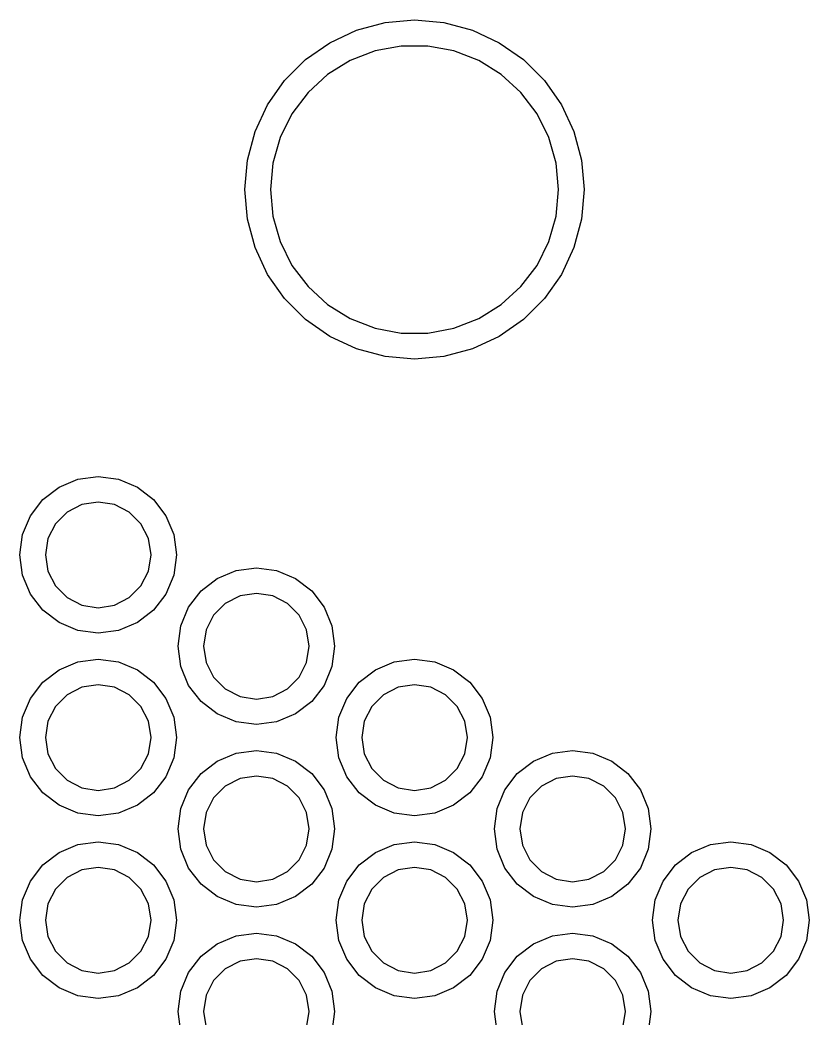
# Model space of a CAD drawing. Extents: x 0 to 6.5, y -7.51 to 0.
# Drawn here: x 2.8922 to 3.1304, y -3.865 to -3.5638 of the extents above; entities that cross this region are included whole.
import ezdxf

# ---------------------------------------------------------------- set-up
doc = ezdxf.new("R2010")
doc.units = 0
doc.header["$MEASUREMENT"] = 0
doc.layers.add('BLACK', color=7, linetype='CONTINUOUS')

msp = doc.modelspace()

# ---------------------------------------------------------------- linework, layer by layer
at = {"layer": 'BLACK', "linetype": 'CONTINUOUS'}
for p, q in [((2.99383, -3.56689), (3.00244, -3.56458)), ((3.00244, -3.56458), (3.01133, -3.5638)), ((3.01133, -3.5638), (3.02022, -3.56458)), ((3.02022, -3.56458), (3.02884, -3.56689)), ((2.98574, -3.57066), (2.99383, -3.56689)), ((3.02884, -3.56689), (3.03692, -3.57066)), ((2.97843, -3.57577), (2.98574, -3.57066)), ((3.00732, -3.57167), (2.99943, -3.57315)), ((3.01534, -3.57167), (3.00732, -3.57167)), ((3.02323, -3.57315), (3.01534, -3.57167)), ((3.03692, -3.57066), (3.04423, -3.57577)), ((2.99943, -3.57315), (2.99195, -3.57605)), ((3.03072, -3.57605), (3.02323, -3.57315)), ((2.97212, -3.58208), (2.97843, -3.57577)), ((2.99195, -3.57605), (2.98512, -3.58027)), ((3.03754, -3.58027), (3.03072, -3.57605)), ((3.04423, -3.57577), (3.05054, -3.58208)), ((2.98512, -3.58027), (2.97919, -3.58568)), ((3.04347, -3.58568), (3.03754, -3.58027)), ((2.96701, -3.58939), (2.97212, -3.58208)), ((3.05054, -3.58208), (3.05566, -3.58939)), ((2.97919, -3.58568), (2.97435, -3.59209)), ((3.04831, -3.59209), (3.04347, -3.58568)), ((2.96324, -3.59748), (2.96701, -3.58939)), ((3.05566, -3.58939), (3.05943, -3.59748)), ((2.97435, -3.59209), (2.97078, -3.59927)), ((3.05189, -3.59927), (3.04831, -3.59209)), ((2.96093, -3.60609), (2.96324, -3.59748)), ((3.05943, -3.59748), (3.06174, -3.60609)), ((2.97078, -3.59927), (2.96858, -3.60699)), ((3.05408, -3.60699), (3.05189, -3.59927)), ((2.96015, -3.61498), (2.96093, -3.60609)), ((2.96858, -3.60699), (2.96784, -3.61498)), ((3.05482, -3.61498), (3.05408, -3.60699)), ((3.06174, -3.60609), (3.06251, -3.61498)), ((2.96093, -3.62387), (2.96015, -3.61498)), ((2.96784, -3.61498), (2.96858, -3.62297)), ((3.05408, -3.62297), (3.05482, -3.61498)), ((3.06251, -3.61498), (3.06174, -3.62387)), ((2.96858, -3.62297), (2.97078, -3.63069)), ((3.05189, -3.63069), (3.05408, -3.62297)), ((2.96324, -3.63249), (2.96093, -3.62387)), ((3.06174, -3.62387), (3.05943, -3.63249)), ((2.97078, -3.63069), (2.97435, -3.63788)), ((3.04831, -3.63788), (3.05189, -3.63069)), ((2.96701, -3.64057), (2.96324, -3.63249)), ((3.05943, -3.63249), (3.05566, -3.64057)), ((2.97435, -3.63788), (2.97919, -3.64428)), ((3.04347, -3.64428), (3.04831, -3.63788)), ((2.97212, -3.64788), (2.96701, -3.64057)), ((3.05566, -3.64057), (3.05054, -3.64788)), ((2.97919, -3.64428), (2.98512, -3.64969)), ((3.03754, -3.64969), (3.04347, -3.64428)), ((2.97843, -3.65419), (2.97212, -3.64788)), ((2.98512, -3.64969), (2.99195, -3.65391)), ((3.03072, -3.65391), (3.03754, -3.64969)), ((3.05054, -3.64788), (3.04423, -3.65419)), ((2.98574, -3.65931), (2.97843, -3.65419)), ((2.99195, -3.65391), (2.99943, -3.65681)), ((3.02323, -3.65681), (3.03072, -3.65391)), ((3.04423, -3.65419), (3.03692, -3.65931)), ((2.99383, -3.66308), (2.98574, -3.65931)), ((2.99943, -3.65681), (3.00732, -3.65829)), ((3.00732, -3.65829), (3.01534, -3.65829)), ((3.01534, -3.65829), (3.02323, -3.65681)), ((3.03692, -3.65931), (3.02884, -3.66308)), ((3.00244, -3.66539), (2.99383, -3.66308)), ((3.02884, -3.66308), (3.02022, -3.66539)), ((3.01133, -3.66616), (3.00244, -3.66539)), ((3.02022, -3.66539), (3.01133, -3.66616)), ((2.90405, -3.70476), (2.90975, -3.7024)), ((2.90975, -3.7024), (2.91586, -3.7016)), ((2.91586, -3.7016), (2.92198, -3.7024)), ((2.92198, -3.7024), (2.92768, -3.70476)), ((2.89916, -3.70851), (2.90405, -3.70476)), ((2.92768, -3.70476), (2.93257, -3.70851)), ((2.89541, -3.71341), (2.89916, -3.70851)), ((2.91094, -3.71005), (2.90649, -3.71232)), ((2.91586, -3.70927), (2.91094, -3.71005)), ((2.92079, -3.71005), (2.91586, -3.70927)), ((2.92524, -3.71232), (2.92079, -3.71005)), ((2.93257, -3.70851), (2.93632, -3.71341)), ((2.89305, -3.7191), (2.89541, -3.71341)), ((2.90649, -3.71232), (2.90296, -3.71585)), ((2.92876, -3.71585), (2.92524, -3.71232)), ((2.93632, -3.71341), (2.93868, -3.7191)), ((2.90296, -3.71585), (2.9007, -3.72029)), ((2.93103, -3.72029), (2.92876, -3.71585)), ((2.89224, -3.72522), (2.89305, -3.7191)), ((2.93868, -3.7191), (2.93949, -3.72522)), ((2.9007, -3.72029), (2.89992, -3.72522)), ((2.93181, -3.72522), (2.93103, -3.72029)), ((2.89305, -3.73133), (2.89224, -3.72522)), ((2.89992, -3.72522), (2.9007, -3.73014)), ((2.93103, -3.73014), (2.93181, -3.72522)), ((2.93949, -3.72522), (2.93868, -3.73133)), ((2.89541, -3.73703), (2.89305, -3.73133)), ((2.9007, -3.73014), (2.90296, -3.73459)), ((2.92876, -3.73459), (2.93103, -3.73014)), ((2.93868, -3.73133), (2.93632, -3.73703)), ((2.95179, -3.73232), (2.95748, -3.72996)), ((2.95748, -3.72996), (2.9636, -3.72915)), ((2.9636, -3.72915), (2.96971, -3.72996)), ((2.96971, -3.72996), (2.97541, -3.73232)), ((2.90296, -3.73459), (2.90649, -3.73812)), ((2.92524, -3.73812), (2.92876, -3.73459)), ((2.94689, -3.73607), (2.95179, -3.73232)), ((2.97541, -3.73232), (2.9803, -3.73607)), ((2.89916, -3.74192), (2.89541, -3.73703)), ((2.93632, -3.73703), (2.93257, -3.74192)), ((2.94314, -3.74097), (2.94689, -3.73607)), ((2.95867, -3.73761), (2.95423, -3.73988)), ((2.9636, -3.73683), (2.95867, -3.73761)), ((2.96853, -3.73761), (2.9636, -3.73683)), ((2.97297, -3.73988), (2.96853, -3.73761)), ((2.9803, -3.73607), (2.98406, -3.74097)), ((2.90649, -3.73812), (2.91094, -3.74038)), ((2.91094, -3.74038), (2.91586, -3.74116)), ((2.91586, -3.74116), (2.92079, -3.74038)), ((2.92079, -3.74038), (2.92524, -3.73812)), ((2.95423, -3.73988), (2.9507, -3.7434)), ((2.9765, -3.7434), (2.97297, -3.73988)), ((2.90405, -3.74567), (2.89916, -3.74192)), ((2.93257, -3.74192), (2.92768, -3.74567)), ((2.94078, -3.74666), (2.94314, -3.74097)), ((2.9507, -3.7434), (2.94843, -3.74785)), ((2.97876, -3.74785), (2.9765, -3.7434)), ((2.98406, -3.74097), (2.98642, -3.74666)), ((2.90975, -3.74803), (2.90405, -3.74567)), ((2.92768, -3.74567), (2.92198, -3.74803)), ((2.93998, -3.75278), (2.94078, -3.74666)), ((2.98642, -3.74666), (2.98722, -3.75278)), ((2.91586, -3.74884), (2.90975, -3.74803)), ((2.92198, -3.74803), (2.91586, -3.74884)), ((2.94843, -3.74785), (2.94765, -3.75278)), ((2.97954, -3.75278), (2.97876, -3.74785)), ((2.94078, -3.75889), (2.93998, -3.75278)), ((2.94765, -3.75278), (2.94843, -3.7577)), ((2.97876, -3.7577), (2.97954, -3.75278)), ((2.98722, -3.75278), (2.98642, -3.75889)), ((2.90405, -3.75988), (2.90975, -3.75752)), ((2.90975, -3.75752), (2.91586, -3.75671)), ((2.91586, -3.75671), (2.92198, -3.75752)), ((2.92198, -3.75752), (2.92768, -3.75988)), ((2.94843, -3.7577), (2.9507, -3.76215)), ((2.9765, -3.76215), (2.97876, -3.7577)), ((2.99952, -3.75988), (3.00522, -3.75752)), ((3.00522, -3.75752), (3.01133, -3.75671)), ((3.01133, -3.75671), (3.01745, -3.75752)), ((3.01745, -3.75752), (3.02314, -3.75988)), ((2.89916, -3.76363), (2.90405, -3.75988)), ((2.92768, -3.75988), (2.93257, -3.76363)), ((2.94314, -3.76459), (2.94078, -3.75889)), ((2.98642, -3.75889), (2.98406, -3.76459)), ((2.99463, -3.76363), (2.99952, -3.75988)), ((3.02314, -3.75988), (3.02803, -3.76363)), ((2.89541, -3.76852), (2.89916, -3.76363)), ((2.91586, -3.76439), (2.91094, -3.76517)), ((2.92079, -3.76517), (2.91586, -3.76439)), ((2.93257, -3.76363), (2.93632, -3.76852)), ((2.94689, -3.76948), (2.94314, -3.76459)), ((2.9507, -3.76215), (2.95423, -3.76568)), ((2.97297, -3.76568), (2.9765, -3.76215)), ((2.98406, -3.76459), (2.9803, -3.76948)), ((2.99087, -3.76852), (2.99463, -3.76363)), ((3.01133, -3.76439), (3.0064, -3.76517)), ((3.01626, -3.76517), (3.01133, -3.76439)), ((3.02803, -3.76363), (3.03179, -3.76852)), ((2.90649, -3.76744), (2.90296, -3.77096)), ((2.91094, -3.76517), (2.90649, -3.76744)), ((2.92524, -3.76744), (2.92079, -3.76517)), ((2.92876, -3.77096), (2.92524, -3.76744)), ((2.95423, -3.76568), (2.95867, -3.76794)), ((2.96853, -3.76794), (2.97297, -3.76568)), ((3.00196, -3.76744), (2.99843, -3.77096)), ((3.0064, -3.76517), (3.00196, -3.76744)), ((3.0207, -3.76744), (3.01626, -3.76517)), ((3.02423, -3.77096), (3.0207, -3.76744)), ((2.89305, -3.77422), (2.89541, -3.76852)), ((2.93632, -3.76852), (2.93868, -3.77422)), ((2.95179, -3.77323), (2.94689, -3.76948)), ((2.95867, -3.76794), (2.9636, -3.76872)), ((2.9636, -3.76872), (2.96853, -3.76794)), ((2.9803, -3.76948), (2.97541, -3.77323)), ((2.98851, -3.77422), (2.99087, -3.76852)), ((3.03179, -3.76852), (3.03415, -3.77422)), ((2.90296, -3.77096), (2.9007, -3.77541)), ((2.93103, -3.77541), (2.92876, -3.77096)), ((2.95748, -3.77559), (2.95179, -3.77323)), ((2.97541, -3.77323), (2.96971, -3.77559)), ((2.99843, -3.77096), (2.99617, -3.77541)), ((3.0265, -3.77541), (3.02423, -3.77096)), ((2.89224, -3.78034), (2.89305, -3.77422)), ((2.9007, -3.77541), (2.89992, -3.78034)), ((2.93181, -3.78034), (2.93103, -3.77541)), ((2.93868, -3.77422), (2.93949, -3.78034)), ((2.9636, -3.7764), (2.95748, -3.77559)), ((2.96971, -3.77559), (2.9636, -3.7764)), ((2.98771, -3.78034), (2.98851, -3.77422)), ((2.99617, -3.77541), (2.99539, -3.78034)), ((3.02728, -3.78034), (3.0265, -3.77541)), ((3.03415, -3.77422), (3.03495, -3.78034)), ((2.89305, -3.78645), (2.89224, -3.78034)), ((2.89992, -3.78034), (2.9007, -3.78526)), ((2.93103, -3.78526), (2.93181, -3.78034)), ((2.93949, -3.78034), (2.93868, -3.78645)), ((2.98851, -3.78645), (2.98771, -3.78034)), ((2.99539, -3.78034), (2.99617, -3.78526)), ((3.0265, -3.78526), (3.02728, -3.78034)), ((3.03495, -3.78034), (3.03415, -3.78645)), ((2.9007, -3.78526), (2.90296, -3.78971)), ((2.92876, -3.78971), (2.93103, -3.78526)), ((2.95179, -3.78744), (2.95748, -3.78508)), ((2.95748, -3.78508), (2.9636, -3.78427)), ((2.9636, -3.78427), (2.96971, -3.78508)), ((2.96971, -3.78508), (2.97541, -3.78744)), ((2.99617, -3.78526), (2.99843, -3.78971)), ((3.02423, -3.78971), (3.0265, -3.78526)), ((3.04725, -3.78744), (3.05295, -3.78508)), ((3.05295, -3.78508), (3.05907, -3.78427)), ((3.05907, -3.78427), (3.06518, -3.78508)), ((3.06518, -3.78508), (3.07088, -3.78744)), ((2.89541, -3.79215), (2.89305, -3.78645)), ((2.93868, -3.78645), (2.93632, -3.79215)), ((2.94689, -3.79119), (2.95179, -3.78744)), ((2.97541, -3.78744), (2.9803, -3.79119)), ((2.99087, -3.79215), (2.98851, -3.78645)), ((3.03415, -3.78645), (3.03179, -3.79215)), ((3.04236, -3.79119), (3.04725, -3.78744)), ((3.07088, -3.78744), (3.07577, -3.79119)), ((2.90296, -3.78971), (2.90649, -3.79324)), ((2.92524, -3.79324), (2.92876, -3.78971)), ((2.94314, -3.79608), (2.94689, -3.79119)), ((2.9803, -3.79119), (2.98406, -3.79608)), ((2.99843, -3.78971), (3.00196, -3.79324)), ((3.0207, -3.79324), (3.02423, -3.78971)), ((3.03861, -3.79608), (3.04236, -3.79119)), ((3.07577, -3.79119), (3.07952, -3.79608)), ((2.89916, -3.79704), (2.89541, -3.79215)), ((2.90649, -3.79324), (2.91094, -3.7955)), ((2.92079, -3.7955), (2.92524, -3.79324)), ((2.93632, -3.79215), (2.93257, -3.79704)), ((2.95867, -3.79273), (2.95423, -3.795)), ((2.9636, -3.79195), (2.95867, -3.79273)), ((2.96853, -3.79273), (2.9636, -3.79195)), ((2.97297, -3.795), (2.96853, -3.79273)), ((2.99463, -3.79704), (2.99087, -3.79215)), ((3.00196, -3.79324), (3.0064, -3.7955)), ((3.01626, -3.7955), (3.0207, -3.79324)), ((3.03179, -3.79215), (3.02803, -3.79704)), ((3.05414, -3.79273), (3.04969, -3.795)), ((3.05907, -3.79195), (3.05414, -3.79273)), ((3.06399, -3.79273), (3.05907, -3.79195)), ((3.06844, -3.795), (3.06399, -3.79273)), ((2.90405, -3.80079), (2.89916, -3.79704)), ((2.91094, -3.7955), (2.91586, -3.79628)), ((2.91586, -3.79628), (2.92079, -3.7955)), ((2.93257, -3.79704), (2.92768, -3.80079)), ((2.94078, -3.80178), (2.94314, -3.79608)), ((2.95423, -3.795), (2.9507, -3.79852)), ((2.9765, -3.79852), (2.97297, -3.795)), ((2.98406, -3.79608), (2.98642, -3.80178)), ((2.99952, -3.80079), (2.99463, -3.79704)), ((3.0064, -3.7955), (3.01133, -3.79628)), ((3.01133, -3.79628), (3.01626, -3.7955)), ((3.02803, -3.79704), (3.02314, -3.80079)), ((3.03625, -3.80178), (3.03861, -3.79608)), ((3.04969, -3.795), (3.04617, -3.79852)), ((3.07196, -3.79852), (3.06844, -3.795)), ((3.07952, -3.79608), (3.08188, -3.80178)), ((2.90975, -3.80315), (2.90405, -3.80079)), ((2.92768, -3.80079), (2.92198, -3.80315)), ((2.9507, -3.79852), (2.94843, -3.80297)), ((2.97876, -3.80297), (2.9765, -3.79852)), ((3.00522, -3.80315), (2.99952, -3.80079)), ((3.02314, -3.80079), (3.01745, -3.80315)), ((3.04617, -3.79852), (3.0439, -3.80297)), ((3.07423, -3.80297), (3.07196, -3.79852)), ((2.91586, -3.80396), (2.90975, -3.80315)), ((2.92198, -3.80315), (2.91586, -3.80396)), ((2.93998, -3.80789), (2.94078, -3.80178)), ((2.94843, -3.80297), (2.94765, -3.80789)), ((2.97954, -3.80789), (2.97876, -3.80297)), ((2.98642, -3.80178), (2.98722, -3.80789)), ((3.01133, -3.80396), (3.00522, -3.80315)), ((3.01745, -3.80315), (3.01133, -3.80396)), ((3.03544, -3.80789), (3.03625, -3.80178)), ((3.0439, -3.80297), (3.04312, -3.80789)), ((3.07501, -3.80789), (3.07423, -3.80297)), ((3.08188, -3.80178), (3.08269, -3.80789)), ((2.94078, -3.81401), (2.93998, -3.80789)), ((2.94765, -3.80789), (2.94843, -3.81282)), ((2.97876, -3.81282), (2.97954, -3.80789)), ((2.98722, -3.80789), (2.98642, -3.81401)), ((3.03625, -3.81401), (3.03544, -3.80789)), ((3.04312, -3.80789), (3.0439, -3.81282)), ((3.07423, -3.81282), (3.07501, -3.80789)), ((3.08269, -3.80789), (3.08188, -3.81401)), ((2.90405, -3.815), (2.90975, -3.81264)), ((2.90975, -3.81264), (2.91586, -3.81183)), ((2.91586, -3.81183), (2.92198, -3.81264)), ((2.92198, -3.81264), (2.92768, -3.815)), ((2.94843, -3.81282), (2.9507, -3.81727)), ((2.9765, -3.81727), (2.97876, -3.81282)), ((2.99952, -3.815), (3.00522, -3.81264)), ((3.00522, -3.81264), (3.01133, -3.81183)), ((3.01133, -3.81183), (3.01745, -3.81264)), ((3.01745, -3.81264), (3.02314, -3.815)), ((3.0439, -3.81282), (3.04617, -3.81727)), ((3.07196, -3.81727), (3.07423, -3.81282)), ((3.09499, -3.815), (3.10069, -3.81264)), ((3.10069, -3.81264), (3.1068, -3.81183)), ((3.1068, -3.81183), (3.11291, -3.81264)), ((3.11291, -3.81264), (3.11861, -3.815)), ((2.89916, -3.81875), (2.90405, -3.815)), ((2.92768, -3.815), (2.93257, -3.81875)), ((2.94314, -3.81971), (2.94078, -3.81401)), ((2.98642, -3.81401), (2.98406, -3.81971)), ((2.99463, -3.81875), (2.99952, -3.815)), ((3.02314, -3.815), (3.02803, -3.81875)), ((3.03861, -3.81971), (3.03625, -3.81401)), ((3.08188, -3.81401), (3.07952, -3.81971)), ((3.0901, -3.81875), (3.09499, -3.815)), ((3.11861, -3.815), (3.1235, -3.81875)), ((2.89541, -3.82364), (2.89916, -3.81875)), ((2.93257, -3.81875), (2.93632, -3.82364)), ((2.9507, -3.81727), (2.95423, -3.82079)), ((2.97297, -3.82079), (2.9765, -3.81727)), ((2.99087, -3.82364), (2.99463, -3.81875)), ((3.02803, -3.81875), (3.03179, -3.82364)), ((3.04617, -3.81727), (3.04969, -3.82079)), ((3.06844, -3.82079), (3.07196, -3.81727)), ((3.08634, -3.82364), (3.0901, -3.81875)), ((3.1235, -3.81875), (3.12726, -3.82364)), ((2.91094, -3.82029), (2.90649, -3.82255)), ((2.91586, -3.81951), (2.91094, -3.82029)), ((2.92079, -3.82029), (2.91586, -3.81951)), ((2.92524, -3.82255), (2.92079, -3.82029)), ((2.94689, -3.8246), (2.94314, -3.81971)), ((2.95423, -3.82079), (2.95867, -3.82306)), ((2.96853, -3.82306), (2.97297, -3.82079)), ((2.98406, -3.81971), (2.9803, -3.8246)), ((3.0064, -3.82029), (3.00196, -3.82255)), ((3.01133, -3.81951), (3.0064, -3.82029)), ((3.01626, -3.82029), (3.01133, -3.81951)), ((3.0207, -3.82255), (3.01626, -3.82029)), ((3.04236, -3.8246), (3.03861, -3.81971)), ((3.04969, -3.82079), (3.05414, -3.82306)), ((3.06399, -3.82306), (3.06844, -3.82079)), ((3.07952, -3.81971), (3.07577, -3.8246)), ((3.10187, -3.82029), (3.09743, -3.82255)), ((3.1068, -3.81951), (3.10187, -3.82029)), ((3.11173, -3.82029), (3.1068, -3.81951)), ((3.11617, -3.82255), (3.11173, -3.82029)), ((2.89305, -3.82934), (2.89541, -3.82364)), ((2.90649, -3.82255), (2.90296, -3.82608)), ((2.92876, -3.82608), (2.92524, -3.82255)), ((2.93632, -3.82364), (2.93868, -3.82934)), ((2.95179, -3.82835), (2.94689, -3.8246)), ((2.95867, -3.82306), (2.9636, -3.82384)), ((2.9636, -3.82384), (2.96853, -3.82306)), ((2.9803, -3.8246), (2.97541, -3.82835)), ((2.98851, -3.82934), (2.99087, -3.82364)), ((3.00196, -3.82255), (2.99843, -3.82608)), ((3.02423, -3.82608), (3.0207, -3.82255)), ((3.03179, -3.82364), (3.03415, -3.82934)), ((3.04725, -3.82835), (3.04236, -3.8246)), ((3.05414, -3.82306), (3.05907, -3.82384)), ((3.05907, -3.82384), (3.06399, -3.82306)), ((3.07577, -3.8246), (3.07088, -3.82835)), ((3.08398, -3.82934), (3.08634, -3.82364)), ((3.09743, -3.82255), (3.0939, -3.82608)), ((3.1197, -3.82608), (3.11617, -3.82255)), ((3.12726, -3.82364), (3.12962, -3.82934)), ((2.90296, -3.82608), (2.9007, -3.83053)), ((2.93103, -3.83053), (2.92876, -3.82608)), ((2.99843, -3.82608), (2.99617, -3.83053)), ((3.0265, -3.83053), (3.02423, -3.82608)), ((3.0939, -3.82608), (3.09163, -3.83053)), ((3.12196, -3.83053), (3.1197, -3.82608)), ((2.89224, -3.83545), (2.89305, -3.82934)), ((2.9007, -3.83053), (2.89992, -3.83545)), ((2.93181, -3.83545), (2.93103, -3.83053)), ((2.93868, -3.82934), (2.93949, -3.83545)), ((2.95748, -3.83071), (2.95179, -3.82835)), ((2.9636, -3.83152), (2.95748, -3.83071)), ((2.96971, -3.83071), (2.9636, -3.83152)), ((2.97541, -3.82835), (2.96971, -3.83071)), ((2.98771, -3.83545), (2.98851, -3.82934)), ((2.99617, -3.83053), (2.99539, -3.83545)), ((3.02728, -3.83545), (3.0265, -3.83053)), ((3.03415, -3.82934), (3.03495, -3.83545)), ((3.05295, -3.83071), (3.04725, -3.82835)), ((3.05907, -3.83152), (3.05295, -3.83071)), ((3.06518, -3.83071), (3.05907, -3.83152)), ((3.07088, -3.82835), (3.06518, -3.83071)), ((3.08318, -3.83545), (3.08398, -3.82934)), ((3.09163, -3.83053), (3.09085, -3.83545)), ((3.12274, -3.83545), (3.12196, -3.83053)), ((3.12962, -3.82934), (3.13042, -3.83545)), ((2.89305, -3.84157), (2.89224, -3.83545)), ((2.89992, -3.83545), (2.9007, -3.84038)), ((2.93103, -3.84038), (2.93181, -3.83545)), ((2.93949, -3.83545), (2.93868, -3.84157)), ((2.98851, -3.84157), (2.98771, -3.83545)), ((2.99539, -3.83545), (2.99617, -3.84038)), ((3.0265, -3.84038), (3.02728, -3.83545)), ((3.03495, -3.83545), (3.03415, -3.84157)), ((3.08398, -3.84157), (3.08318, -3.83545)), ((3.09085, -3.83545), (3.09163, -3.84038)), ((3.12196, -3.84038), (3.12274, -3.83545)), ((3.13042, -3.83545), (3.12962, -3.84157)), ((2.95748, -3.8402), (2.9636, -3.83939)), ((2.9636, -3.83939), (2.96971, -3.8402)), ((3.05295, -3.8402), (3.05907, -3.83939)), ((3.05907, -3.83939), (3.06518, -3.8402)), ((2.89541, -3.84726), (2.89305, -3.84157)), ((2.9007, -3.84038), (2.90296, -3.84483)), ((2.92876, -3.84483), (2.93103, -3.84038)), ((2.93868, -3.84157), (2.93632, -3.84726)), ((2.94689, -3.84631), (2.95179, -3.84256)), ((2.95179, -3.84256), (2.95748, -3.8402)), ((2.96971, -3.8402), (2.97541, -3.84256)), ((2.97541, -3.84256), (2.9803, -3.84631)), ((2.99087, -3.84726), (2.98851, -3.84157)), ((2.99617, -3.84038), (2.99843, -3.84483)), ((3.02423, -3.84483), (3.0265, -3.84038)), ((3.03415, -3.84157), (3.03179, -3.84726)), ((3.04236, -3.84631), (3.04725, -3.84256)), ((3.04725, -3.84256), (3.05295, -3.8402)), ((3.06518, -3.8402), (3.07088, -3.84256)), ((3.07088, -3.84256), (3.07577, -3.84631)), ((3.08634, -3.84726), (3.08398, -3.84157)), ((3.09163, -3.84038), (3.0939, -3.84483)), ((3.1197, -3.84483), (3.12196, -3.84038)), ((3.12962, -3.84157), (3.12726, -3.84726)), ((2.90296, -3.84483), (2.90649, -3.84835)), ((2.92524, -3.84835), (2.92876, -3.84483)), ((2.99843, -3.84483), (3.00196, -3.84835)), ((3.0207, -3.84835), (3.02423, -3.84483)), ((3.0939, -3.84483), (3.09743, -3.84835)), ((3.11617, -3.84835), (3.1197, -3.84483)), ((2.89916, -3.85216), (2.89541, -3.84726)), ((2.90649, -3.84835), (2.91094, -3.85062)), ((2.92079, -3.85062), (2.92524, -3.84835)), ((2.93632, -3.84726), (2.93257, -3.85216)), ((2.94314, -3.8512), (2.94689, -3.84631)), ((2.95867, -3.84785), (2.95423, -3.85011)), ((2.9636, -3.84707), (2.95867, -3.84785)), ((2.96853, -3.84785), (2.9636, -3.84707)), ((2.97297, -3.85011), (2.96853, -3.84785)), ((2.9803, -3.84631), (2.98406, -3.8512)), ((2.99463, -3.85216), (2.99087, -3.84726)), ((3.00196, -3.84835), (3.0064, -3.85062)), ((3.01626, -3.85062), (3.0207, -3.84835)), ((3.03179, -3.84726), (3.02803, -3.85216)), ((3.03861, -3.8512), (3.04236, -3.84631)), ((3.05414, -3.84785), (3.04969, -3.85011)), ((3.05907, -3.84707), (3.05414, -3.84785)), ((3.06399, -3.84785), (3.05907, -3.84707)), ((3.06844, -3.85011), (3.06399, -3.84785)), ((3.07577, -3.84631), (3.07952, -3.8512)), ((3.0901, -3.85216), (3.08634, -3.84726)), ((3.09743, -3.84835), (3.10187, -3.85062)), ((3.11173, -3.85062), (3.11617, -3.84835)), ((3.12726, -3.84726), (3.1235, -3.85216)), ((2.91094, -3.85062), (2.91586, -3.8514)), ((2.91586, -3.8514), (2.92079, -3.85062)), ((2.94078, -3.8569), (2.94314, -3.8512)), ((2.95423, -3.85011), (2.9507, -3.85364)), ((2.9765, -3.85364), (2.97297, -3.85011)), ((2.98406, -3.8512), (2.98642, -3.8569)), ((3.0064, -3.85062), (3.01133, -3.8514)), ((3.01133, -3.8514), (3.01626, -3.85062)), ((3.03625, -3.8569), (3.03861, -3.8512)), ((3.04969, -3.85011), (3.04617, -3.85364)), ((3.07196, -3.85364), (3.06844, -3.85011)), ((3.07952, -3.8512), (3.08188, -3.8569)), ((3.10187, -3.85062), (3.1068, -3.8514)), ((3.1068, -3.8514), (3.11173, -3.85062)), ((2.90405, -3.85591), (2.89916, -3.85216)), ((2.93257, -3.85216), (2.92768, -3.85591)), ((2.9507, -3.85364), (2.94843, -3.85809)), ((2.97876, -3.85809), (2.9765, -3.85364)), ((2.99952, -3.85591), (2.99463, -3.85216)), ((3.02803, -3.85216), (3.02314, -3.85591)), ((3.04617, -3.85364), (3.0439, -3.85809)), ((3.07423, -3.85809), (3.07196, -3.85364)), ((3.09499, -3.85591), (3.0901, -3.85216)), ((3.1235, -3.85216), (3.11861, -3.85591)), ((2.90975, -3.85827), (2.90405, -3.85591)), ((2.92768, -3.85591), (2.92198, -3.85827)), ((2.93998, -3.86301), (2.94078, -3.8569)), ((2.94843, -3.85809), (2.94765, -3.86301)), ((2.97954, -3.86301), (2.97876, -3.85809)), ((2.98642, -3.8569), (2.98722, -3.86301)), ((3.00522, -3.85827), (2.99952, -3.85591)), ((3.02314, -3.85591), (3.01745, -3.85827)), ((3.03544, -3.86301), (3.03625, -3.8569)), ((3.0439, -3.85809), (3.04312, -3.86301)), ((3.07501, -3.86301), (3.07423, -3.85809)), ((3.08188, -3.8569), (3.08269, -3.86301)), ((3.10069, -3.85827), (3.09499, -3.85591)), ((3.11861, -3.85591), (3.11291, -3.85827)), ((2.91586, -3.85908), (2.90975, -3.85827)), ((2.92198, -3.85827), (2.91586, -3.85908)), ((3.01133, -3.85908), (3.00522, -3.85827)), ((3.01745, -3.85827), (3.01133, -3.85908)), ((3.1068, -3.85908), (3.10069, -3.85827)), ((3.11291, -3.85827), (3.1068, -3.85908)), ((2.94078, -3.86913), (2.93998, -3.86301)), ((2.94765, -3.86301), (2.94843, -3.86794)), ((2.97876, -3.86794), (2.97954, -3.86301)), ((2.98722, -3.86301), (2.98642, -3.86913)), ((3.03625, -3.86913), (3.03544, -3.86301)), ((3.04312, -3.86301), (3.0439, -3.86794)), ((3.07423, -3.86794), (3.07501, -3.86301)), ((3.08269, -3.86301), (3.08188, -3.86913))]:
    msp.add_line(p, q, dxfattribs=at)

doc.saveas('drawing.dxf')
